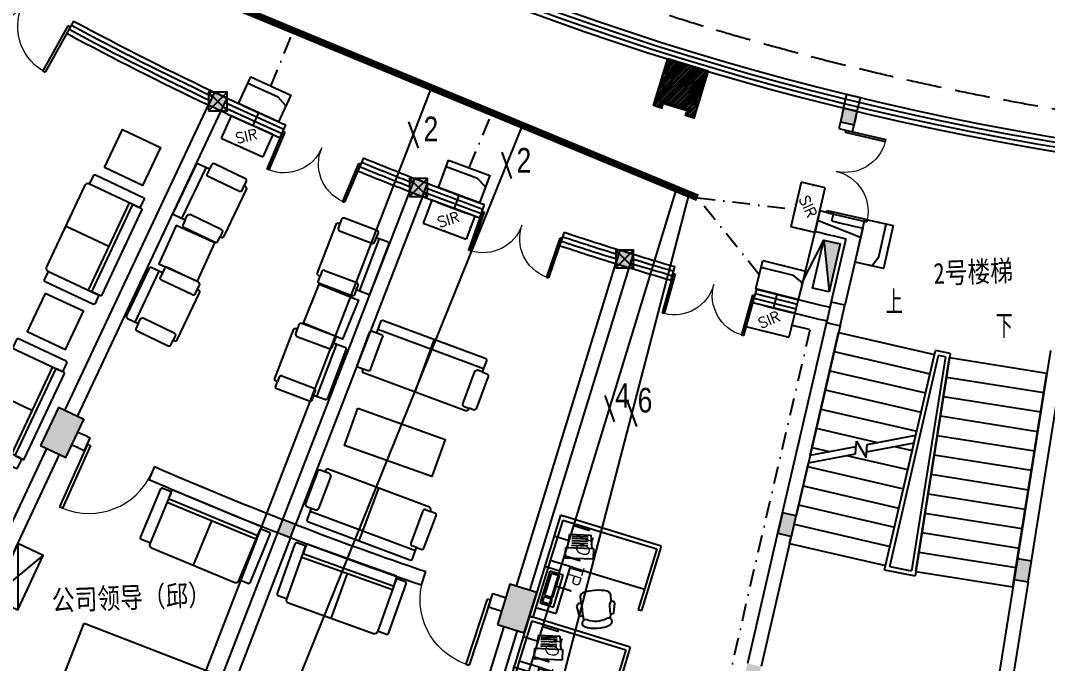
# Model space of a CAD drawing. Extents: x 13680 to 1640314, y -473492 to 65390.
# Drawn here: x 1500121 to 1514726, y -435195 to -426052 of the extents above; entities that cross this region are included whole.
import ezdxf
from ezdxf.enums import TextEntityAlignment as Align

# ---------------------------------------------------------------- set-up
doc = ezdxf.new("R2010")
doc.units = 0
doc.header["$LTSCALE"] = 1000
doc.header["$MEASUREMENT"] = 0
doc.linetypes.add('DASH', pattern=[0.35, 0.25, -0.1])
doc.linetypes.add('DASHDOT', pattern=[1, 0.5, -0.25, 0, -0.25])
for name, color, linetype in [('0-桥架', 120, 'Continuous'), ('AXIS', 1, 'Continuous'), ('COLUMN', 255, 'Continuous'), ('DIM-照明', 3, 'Continuous'), ('DIM_SYMB', 3, 'Continuous'), ('DOOR_FIRE', 4, 'Continuous'), ('EQUIP-通讯', 6, 'Continuous'), ('fur', 253, 'Continuous'), ('HATCH', 8, 'Continuous'), ('LINE', 123, 'Continuous'), ('PROMPT', 1, 'Continuous'), ('PUB_HATCH', 8, 'Continuous'), ('PUB_TEXT', 7, 'Continuous'), ('S-提资20140812', 6, 'Continuous'), ('S-消防器材提资', 2, 'Continuous'), ('STAIR', 2, 'Continuous'), ('TEL_TEXT', 7, 'Continuous'), ('VPIPE-雨水', 4, 'DASH'), ('WALL', 255, 'Continuous'), ('WINDOW', 2, 'Continuous'), ('WIRE-照明', 120, 'Continuous'), ('装修家具', 8, 'Continuous')]:
    doc.layers.add(name, color=color, linetype=linetype)
doc.styles.add('_HZTXT', font='txt.shx', dxfattribs={"width": 0.8, "bigfont": 'HZTXT.shx'})
doc.styles.add('_TCH_DIM', font='SIMPLEX', dxfattribs={"bigfont": 'GBCBIG'})
doc.styles.add('_TCH_DIM_T3', font='SIMPLEX', dxfattribs={"width": 0.705882, "bigfont": 'GBCBIG'})
doc.styles.add('_TEL_DIM', font='SIMPLEX', dxfattribs={"width": 0.8, "height": 3.5, "bigfont": 'HZTXT'})
doc.styles.get("Standard").update_dxf_attribs({"font": 'haiwenrs.shx', "bigfont": 'hztxt.shx'})
doc.styles.add('宋体', font='', dxfattribs={"width": 0.8})
doc.styles.get('宋体').set_extended_font_data('SimSun')
doc.dimstyles.new('_TCH_ARROW&&100', dxfattribs={"dimtxt": 297.5, "dimasz": 200, "dimexe": 250, "dimexo": 300, "dimgap": 126.25, "dimtad": 1, "dimdec": 0, "dimzin": 0, "dimdsep": 46, "dimtxsty": '_TCH_DIM_T3', "dimcen": 0.09, "dimclrt": 7, "dimazin": 2, "dimtfac": 1, "dimtdec": 0, "dimtix": 1, "dimtmove": 2, "dimatfit": 3, "dimfxl": 1, "dimtolj": 1, "dimtzin": 0, "dimarcsym": 0})

# ---------------------------------------------------------------- blocks, each defined once
blk = doc.blocks.new('xfx-gz')
at = {"layer": 'S-消防器材提资'}
blk.add_hatch(color=8, dxfattribs=at).paths.add_polyline_path([(0, 240), (0, 0), (700, 0)])
at = {"layer": 'S-消防器材提资', "color": 8}
for p, q in [((678, 408), (0, 240)), ((0, 240), (700, 0))]:
    blk.add_line(p, q, dxfattribs=at)
blk.add_lwpolyline([(700, 0), (700, 240), (0, 240), (0, 0)], close=True, dxfattribs=at)
blk = doc.blocks.new('yg')
at = {"layer": 'VPIPE-雨水', "linetype": 'Continuous'}
blk.add_circle((429470, 259511), 50, dxfattribs=at)
blk = doc.blocks.new('*D388')
at = {"layer": 'AXIS', "color": 0, "lineweight": -2, "transparency": 16777216}
for p, q in [((1579164, -403645), (1575914, -403645)), ((1627079, -459746), (1626570, -462956))]:
    blk.add_line(p, q, dxfattribs=at)
blk.add_arc((1635964, -403645), 59800, 180.19165, 260.80826, dxfattribs=at)
at = {"layer": 'AXIS', "color": 0, "transparency": 16777216}
for points in [[(1576131, -403845), (1576198, -403845), (1576164, -403645)], [(1626417, -462645), (1626407, -462710), (1626610, -462709)]]:
    blk.add_solid(points, dxfattribs=at)
at = {"layer": 'Defpoints', "color": 0, "transparency": 16777216}
for p in [(1579464, -403645), (1635964, -403645), (1582682, -430794), (1627126, -459450)]:
    blk.add_point(p, dxfattribs=at)
at = {"layer": 'AXIS', "color": 7, "transparency": 16777216, "insert": (1590701, -442304), "char_height": 297.5, "attachment_point": 5, "rotation": 310.5, "style": '_TCH_DIM_T3'}
blk.add_mtext('\\A1;81°', dxfattribs=at)
blk = doc.blocks.new('A$C58E3357E')
at = {"layer": 'WALL'}
h = blk.add_hatch(dxfattribs=at)
h.set_pattern_fill('ANSI31', color=8, scale=15)
h.set_pattern_definition([(45, (0, 0), (-16.83798, 16.83798), [])])
h.paths.add_polyline_path([(-33851, 35032), (-33935, 35626), (-34628, 35527), (-34611, 35409), (-34542, 35419), (-34491, 35062), (-34560, 35052), (-34544, 34933)])
h.paths.add_polyline_path([(-22302, 12080), (-22723, 12508), (-23222, 12016), (-23138, 11931), (-23088, 11980), (-22836, 11724), (-22886, 11674), (-22801, 11589)])
h.paths.add_polyline_path([(-26096, 16456), (-26452, 16939), (-27015, 16523), (-26944, 16426), (-26888, 16468), (-26674, 16179), (-26730, 16137), (-26659, 16040)])
h.paths.add_polyline_path([(-16012, 6927), (-15511, 6598), (-15895, 6013), (-15995, 6079), (-15957, 6137), (-16258, 6335), (-16296, 6276), (-16396, 6342)])
h.paths.add_polyline_path([(-5588, 1946), (-5014, 1770), (-5220, 1101), (-5335, 1136), (-5314, 1203), (-5658, 1309), (-5679, 1242), (-5793, 1277)])
h.paths.add_polyline_path([(-20633, 10502), (-20183, 10105), (-20646, 9580), (-20736, 9659), (-20690, 9712), (-20960, 9950), (-21006, 9897), (-21096, 9976)])
h.paths.add_polyline_path([(-11022, 4089), (-10479, 3834), (-10777, 3200), (-10885, 3252), (-10856, 3315), (-11181, 3468), (-11211, 3405), (-11320, 3456)])
h.paths.add_polyline_path([(-30560, 23957), (-30807, 24504), (-31445, 24216), (-31395, 24107), (-31331, 24136), (-31183, 23807), (-31247, 23779), (-31198, 23669)])
h.paths.add_polyline_path([(-27751, 18834), (-28073, 19341), (-28664, 18966), (-28600, 18865), (-28541, 18902), (-28348, 18598), (-28407, 18561), (-28342, 18459)])
h.paths.add_polyline_path([(-32583, 29330), (-32751, 29906), (-33423, 29711), (-33389, 29595), (-33322, 29615), (-33222, 29269), (-33289, 29250), (-33255, 29135)])
at = {"layer": 'WALL', "color": 2}
blk.add_lwpolyline([(-5588, 1946), (-5014, 1770), (-5220, 1101), (-5335, 1136), (-5314, 1203), (-5658, 1309), (-5679, 1242), (-5793, 1277), (-5588, 1946)], dxfattribs=at)
blk = doc.blocks.new('A$C44F7551D')
at = {"layer": '装修家具', "color": 8}
for p, q in [((0, 400), (850, 0)), ((850, 400), (0, 0))]:
    blk.add_line(p, q, dxfattribs=at)
blk.add_lwpolyline([(0, 400), (0, 0), (850, 0), (850, 400)], close=True, dxfattribs=at)
blk = doc.blocks.new('A$C3ECB1412')
at = {"layer": '装修家具', "color": 8}
for p, q in [((0, 1500), (0, 0)), ((0, 1500), (0, 0)), ((1500, 1500), (0, 1500)), ((0, 1500), (50, 1500)), ((1500, 1500), (1500, 544)), ((50, 1444), (50, 844)), ((50, 1444), (1450, 1444)), ((201, 1278), (496, 1355)), ((244, 1263), (466, 1322)), ((496, 1355), (567, 1176)), ((1450, 1444), (1450, 844)), ((201, 1278), (227, 1087)), ((205, 1083), (588, 1184)), ((250, 1237), (473, 1295)), ((259, 1205), (482, 1263)), ((268, 1171), (491, 1229)), ((276, 1140), (499, 1199)), ((588, 1184), (626, 1037)), ((243, 937), (205, 1083)), ((626, 1037), (243, 937)), ((50, 844), (50, 0)), ((50, 844), (50, 0)), ((390, 844), (50, 844)), ((350, 144), (350, 844)), ((390, 844), (1450, 844)), ((1450, 844), (1450, 544)), ((90, 695), (90, 223)), ((289, 695), (90, 695)), ((115, 670), (115, 347)), ((239, 670), (115, 670)), ((239, 347), (239, 670)), ((289, 223), (289, 695)), ((1008, 635), (1043, 536)), ((605, 480), (646, 383)), ((1081, 386), (1038, 507)), ((1132, 400), (1108, 527)), ((1450, 544), (1500, 544)), ((115, 347), (239, 347)), ((239, 323), (115, 323)), ((115, 323), (115, 248)), ((239, 248), (239, 323)), ((671, 223), (604, 333)), ((719, 246), (669, 365)), ((1088, 377), (1108, 304)), ((90, 223), (289, 223)), ((115, 248), (239, 248)), ((719, 236), (753, 168)), ((0, 0), (50, 0)), ((50, 144), (350, 144))]:
    blk.add_line(p, q, dxfattribs=at)
for centre, radius, start, end in [((1036, -39), 708, 96.8246, 125.3087), ((950, 594), 70.3, 35.575, 88.634), ((675, 488), 70.3, 133.4994, 186.5584), ((1074, 512), 36.8, 24.5799, 187.0599), ((639, 344), 36.8, 35.0735, 197.5535), ((1098, 254), 51.9, 322.3317, 140.7492), ((1104, 401), 27.9, 213.3494, 358.8432), ((691, 242), 27.9, 223.2902, 8.784), ((795, 137), 51.9, 81.3842, 259.8017), ((800, 575), 489, 268.3277, 313.8056), ((797, 582), 394, 270.7801, 311.3533)]:
    blk.add_arc(centre, radius, start, end, dxfattribs=at)
blk = doc.blocks.new('A$C23553DD4')
at = {"layer": '装修家具', "color": 4}
blk.add_line((-165, -267), (-905, -1394), dxfattribs=at)
at = {"layer": '装修家具', "color": 8}
for p, q in [((-113, -288), (-865, -1433)), ((-489, -861), (81, -1235))]:
    blk.add_line(p, q, dxfattribs=at)
at = {"layer": '装修家具', "color": 4, "flags": 128}
for points in [[(-232, -210, -0.414214), (-239, -179), (-178, -86, -0.198912), (-164, -77, -0.198912), (-147, -80), (478, -491, -0.414218), (484, -521), (423, -614, -0.414216), (393, -620, -0.414216)], [(-920, -1397), (-1021, -1331, -0.198896), (-1026, -1324, -0.198912), (-1024, -1315), (-284, -189, -0.414208), (-269, -186), (-168, -252)], [(-984, -1355), (-332, -1784, 0.414215), (-271, -1771), (433, -699, 0.414214), (420, -638), (-232, -210)], [(-359, -1765, -0.414214), (-353, -1796), (-414, -1889, -0.414216), (-444, -1895), (-1070, -1484, -0.198904), (-1079, -1470, -0.198911), (-1076, -1454), (-1015, -1361, -0.414211), (-984, -1355, -0.414211)]]:
    blk.add_lwpolyline(points, format="xyb", dxfattribs=at)
at = {"layer": '装修家具', "color": 8}
for centre, start, end in [((-174, -261), 326.7, 56.7), ((-914, -1388), 236.7, 326.7)]:
    blk.add_arc(centre, 11, start, end, dxfattribs=at)
blk = doc.blocks.new('$DorLib2D$00000001')
for p, q in [((0.45, 0.975), (0.5, 0.975)), ((0.45, 0), (0.45, 0.975)), ((0.5, 0), (0.5, 0.975)), ((0.5, 0), (0.45, 0))]:
    blk.add_line(p, q)
at = {"lineweight": 13}
blk.add_arc((0.475, 0), 0.975, 91.4693, 180, dxfattribs=at)
blk = doc.blocks.new('$DorLib2D$00000002')
for p, q in [((-0.5, 0), (-0.5, 0.4875)), ((-0.475, 0.4875), (-0.5, 0.4875)), ((-0.475, 0), (-0.475, 0.4875)), ((0.475, 0), (0.475, 0.4875)), ((0.475, 0.4875), (0.5, 0.4875)), ((0.5, 0), (0.5, 0.4875)), ((-0.5, 0), (-0.475, 0)), ((0.5, 0), (0.475, 0))]:
    blk.add_line(p, q)
at = {"lineweight": 13}
for centre, start, end in [((-0.4875, 0), 0, 88.53072), ((0.4875, 0), 91.46928, 180)]:
    blk.add_arc(centre, 0.4875, start, end, dxfattribs=at)
blk = doc.blocks.new('_FZHK')
blk.add_lwpolyline([(-0.5, -0.5), (0.5, -0.5), (0.5, 0.5), (-0.5, 0.5)], close=True)
blk = doc.blocks.new('$plan$00002374')
at = {"layer": 'fur'}
for p, q in [((400, -150), (-400, -150)), ((-400, -200), (-330, -200)), ((-300, -720), (-300, -230)), ((300, -720), (300, -230)), ((400, -200), (330, -200)), ((-330, -750), (-400, -750)), ((330, -750), (400, -750))]:
    blk.add_line(p, q, dxfattribs=at)
blk.add_lwpolyline([(400, -750), (400, -770, -0.414214), (370, -800), (-370, -800, -0.414214), (-400, -770), (-400, -750), (-470, -750, -0.414214), (-500, -720), (-500, -230, -0.414214), (-470, -200), (-400, -200), (-400, -30, -0.414214), (-370, 0), (370, 0, -0.414214), (400, -30), (400, -200), (470, -200, -0.414214), (500, -230), (500, -720, -0.414214), (470, -750)], format="xyb", close=True, dxfattribs=at)
for centre, start, end in [((-330, -230), 0, 90), ((330, -230), 90, 180), ((-330, -720), 270, 0), ((330, -720), 180, 270)]:
    blk.add_arc(centre, 30, start, end, dxfattribs=at)
blk = doc.blocks.new('$plan$00002375')
at = {"layer": 'fur'}
for p, q in [((0, 0), (0, -800)), ((-800, -150), (800, -150)), ((-800, -200), (-730, -200)), ((-700, -720), (-700, -230)), ((700, -720), (700, -230)), ((800, -200), (730, -200)), ((-730, -750), (-800, -750)), ((730, -750), (800, -750))]:
    blk.add_line(p, q, dxfattribs=at)
blk.add_lwpolyline([(-800, -750), (-800, -770, 0.414214), (-770, -800), (770, -800, 0.414214), (800, -770), (800, -750), (870, -750, 0.414214), (900, -720), (900, -230, 0.414214), (870, -200), (800, -200), (800, -30, 0.414214), (770, 0), (-770, 0, 0.414214), (-800, -30), (-800, -200), (-870, -200, 0.414214), (-900, -230), (-900, -720, 0.414214), (-870, -750)], format="xyb", close=True, dxfattribs=at)
for centre, start, end in [((-730, -230), 0, 90), ((730, -230), 90, 180), ((-730, -720), 270, 0), ((730, -720), 180, 270)]:
    blk.add_arc(centre, 30, start, end, dxfattribs=at)
blk = doc.blocks.new('$equip$00001847')
for p, q in [((-0.5, 0.499), (-0.5, 0.999)), ((0.5, 0.999), (0.5, 0.499)), ((0.5, 0.499), (-0.5, 0.499)), ((0, 0.5), (0, 0))]:
    blk.add_line(p, q)
for p in [(-0.5, 0.999), (0.5, 0.999), (-0.5, 0.499), (0.5, 0.499), (0, 0)]:
    blk.add_point(p)
at = {"color": 7, "style": '_TEL_DIM'}
blk.add_attdef('$TEXT$', text='', height=0.4, dxfattribs=at).set_placement((0, 0.999), align=Align.MIDDLE_CENTER)
at = {"color": 7, "style": '_TEL_DIM', "flags": 1}
blk.add_attdef('A', text='', height=0.00002, dxfattribs=at).set_placement((0, 0), align=Align.MIDDLE_CENTER)
blk = doc.blocks.new('$equip$00001867')
for p, q in [((-0.5, 0.499), (-0.5, 0.999)), ((0.5, 0.999), (0.5, 0.499)), ((0.5, 0.499), (-0.5, 0.499)), ((0, 0.5), (0, 0))]:
    blk.add_line(p, q)
for p in [(-0.5, 0.999), (0.5, 0.999), (-0.5, 0.499), (0.5, 0.499), (0, 0)]:
    blk.add_point(p)
at = {"color": 7, "style": '_TEL_DIM'}
blk.add_attdef('$TEXT$', text='', height=0.4, dxfattribs=at).set_placement((0, 0.999), align=Align.MIDDLE_CENTER)
at = {"color": 7, "style": '_TEL_DIM', "flags": 1}
blk.add_attdef('A', text='', height=0.00002, dxfattribs=at).set_placement((0, 0), align=Align.MIDDLE_CENTER)
blk = doc.blocks.new('$equip$00001876')
at = {"color": 0, "linetype": 'Continuous'}
blk.add_lwpolyline([(-0.625, 0.415), (0.625, 0.415), (0.625, -0.415), (-0.625, -0.415)], close=True, dxfattribs=at)
blk.add_lwpolyline([(0.625, 0.075), (0.325, 0.215), (-0.625, 0.215)], dxfattribs=at)
for p in [(0, 0.415), (-0.625, 0), (0.625, 0), (0, -0.415)]:
    blk.add_point(p)
at = {"layer": 'TEL_TEXT', "style": '_TEL_DIM', "flags": 1}
blk.add_attdef('A', text='', height=0.00002, dxfattribs=at).set_placement((0, 0), align=Align.MIDDLE_CENTER)
blk = doc.blocks.new('$equip$00001889')
for p, q in [((-0.65, 0.35), (-0.65, -0.35)), ((0.65, 0.35), (-0.65, 0.35)), ((0.65, 0.35), (0.65, -0.35)), ((-0.65, -0.35), (0.65, -0.35))]:
    blk.add_line(p, q)
for p in [(0, 0.35), (-0.65, 0), (0.65, 0), (0, -0.35)]:
    blk.add_point(p)
at = {"color": 7, "style": '_TEL_DIM'}
blk.add_attdef('$TEXT$', text='', height=0.3, dxfattribs=at).set_placement((-0.02, -0.003), align=Align.MIDDLE_CENTER)
at = {"color": 7, "style": '_TEL_DIM', "flags": 1}
blk.add_attdef('A', text='', height=0.00002, dxfattribs=at).set_placement((0, 0), align=Align.MIDDLE_CENTER)
blk = doc.blocks.new('$TelecSys$00000095')
blk.add_line((0.4, 0.4), (-0.4, -0.4))
at = {"width": 0.8}
blk.add_attdef('N', text='', height=1, dxfattribs=at).set_placement((-0.017, 1.056), align=Align.MIDDLE)
blk = doc.blocks.new('5FX')
at = {"layer": 'PUB_HATCH', "linetype": 'ByBlock'}
for points in [[(1624099.9, -442891.6), (1623717.6, -442774), (1623541.2, -443347.5), (1623923.5, -443465.1)], [(1617405, -443321, -0.0011065), (1617241.6, -443242), (1617224.9, -443234.1), (1617139.7, -443415), (1617320.7, -443500.2)], [(1626365.2, -443505.8, -0.0011065), (1626188.9, -443462.9), (1626170.8, -443458.7), (1626125.6, -443653.5), (1626320.5, -443698.7)], [(1620253.3, -444532.8, -0.0011065), (1620084.8, -444465.5), (1620067.5, -444458.8), (1619995.3, -444645.3), (1620181.9, -444717.5)], [(1623180.5, -445540.3, -0.0011065), (1623007.6, -445485.1), (1622989.9, -445479.6), (1622931.1, -445670.8), (1623122.2, -445729.6)], [(1615367.4, -447886), (1615005.4, -447715.7), (1614750, -448258.6), (1615111.9, -448428.9)], [(1618378, -449380.7), (1618191.4, -449308.5), (1618119.3, -449495.1), (1618305.8, -449567.2)], [(1621806.4, -450346.8), (1621424.1, -450229.2), (1621247.7, -450802.7), (1621630, -450920.3)]]:
    blk.add_hatch(color=256, dxfattribs=at).paths.add_polyline_path(points)
h = blk.add_hatch(color=256, dxfattribs=at)
h.paths.add_polyline_path([(1628842.6, -449900.3), (1628645.1, -449869), (1628598.2, -450165.3), (1628795.7, -450196.6)])
h.paths.add_polyline_path([(1625496.2, -449259.4), (1625301.4, -449214.3), (1625233.7, -449506.5), (1625428.5, -449551.7)])
h.paths.add_polyline_path([(1624997.6, -451402.4), (1624802.7, -451357.2), (1624757.6, -451552.1), (1624952.4, -451597.2), (1624952.4, -451597.1)])
at = {"layer": 'DIM_SYMB'}
for points in [[(1626862.9, -446442.8, 0, 0, 0), (1626778.3, -446807.5, 0, 0, 0), (1626656.4, -447333.6, 80, 0, 0), (1626588.7, -447625.8, 0, 0, 0)], [(1628420.4, -446783.6, 0, 0, 0), (1627810.1, -450637.6, 0, 0, 0), (1626058.5, -450285.8, 0, 0, 0), (1626338.3, -449025.4, 80, 0, 0), (1626403.3, -448732.5, 0, 0, 0)]]:
    blk.add_lwpolyline(points, format="xyseb", dxfattribs=at)
at = {"layer": 'LINE', "linetype": 'DASH', "ltscale": 2}
for radius, start, end in [(55400, 179.17262, 261.82632), (40400, 178.86539, 262.13356)]:
    blk.add_arc((1635964.4, -403645.3), radius, start, end, dxfattribs=at)
at = {"layer": 'PROMPT', "color": 8, "linetype": 'ByBlock'}
for p, q in [((1617139.7, -443500.2), (1617405.8, -443234.1)), ((1617139.7, -443234.1), (1617405.8, -443500.2)), ((1619995.3, -444717.5), (1620254, -444458.8)), ((1619995.3, -444458.8), (1620254, -444717.5)), ((1622931.1, -445729.6), (1623181, -445479.6)), ((1622931.1, -445479.6), (1623181, -445729.6))]:
    blk.add_line(p, q, dxfattribs=at)
for points in [[(1617139.7, -443500.2), (1617405.8, -443500.2), (1617405.8, -443234.1), (1617139.7, -443234.1)], [(1619995.3, -444717.5), (1620254, -444717.5), (1620254, -444458.8), (1619995.3, -444458.8)], [(1622931.1, -445729.6), (1623181, -445729.6), (1623181, -445479.6), (1622931.1, -445479.6)]]:
    blk.add_lwpolyline(points, close=True, dxfattribs=at)
at = {"layer": 'STAIR'}
for p, q in [((1625694.5, -448395.7), (1626099.4, -446648.6)), ((1626099.4, -446648.6), (1627463.3, -446964.7)), ((1626753.9, -450025.4), (1627476.5, -446907.6)), ((1627688.3, -446948.9), (1627476.5, -446907.6)), ((1626036.2, -446921.4), (1627400.1, -447237.5)), ((1626826.4, -449978.4), (1627521.9, -446977.6)), ((1627620, -446996.7), (1627138.2, -450039.1)), ((1627688.3, -446948.9), (1627187.8, -450109.9)), ((1627197.2, -450050.2), (1627679, -447008.2)), ((1627197.5, -448111.7), (1627463.3, -446964.7)), ((1627620, -446996.7), (1627521.9, -446977.6)), ((1627679, -447008.2), (1629061.7, -447227.1)), ((1625973, -447194.2), (1627336.9, -447510.3)), ((1627635.2, -447284.7), (1629017.9, -447503.7)), ((1628580, -450269.2), (1629061.7, -447227.1)), ((1625909.8, -447466.9), (1627273.6, -447783)), ((1627591.4, -447561.3), (1628974.1, -447780.2)), ((1625846.6, -447739.7), (1627210.4, -448055.8)), ((1627547.6, -447837.8), (1628930.3, -448056.8)), ((1625783.3, -448012.5), (1626654.3, -448214.3)), ((1626341.5, -448375.2), (1626354.9, -448197.3)), ((1626354.9, -448197.3), (1626492.2, -448428.6)), ((1626498.4, -448345.5), (1627172.8, -448218.1)), ((1626506.2, -448242.3), (1627197.5, -448111.7)), ((1626767.9, -449965.2), (1627172.8, -448218.1)), ((1627503.8, -448114.4), (1628886.5, -448333.3)), ((1625694.5, -448395.7), (1626349.3, -448272)), ((1625720.1, -448285.2), (1625971.1, -448343.4)), ((1626492.2, -448428.6), (1626506.2, -448242.3)), ((1626896.2, -448270.4), (1627147.2, -448328.6)), ((1625494.4, -449259), (1625669.9, -448502.1)), ((1625669.9, -448502.1), (1626341.5, -448375.2)), ((1626213, -448399.5), (1627084, -448601.3)), ((1627460, -448390.9), (1628842.7, -448609.9)), ((1625656.9, -448558), (1627020.8, -448874.1)), ((1627416.2, -448667.5), (1628798.9, -448886.5)), ((1625593.7, -448830.8), (1626957.5, -449146.9)), ((1627372.4, -448944), (1628755.1, -449163)), ((1625530.5, -449103.6), (1626894.3, -449419.6)), ((1627328.6, -449220.6), (1628711.4, -449439.6)), ((1625469, -449376.7), (1626831.1, -449692.4)), ((1627284.8, -449497.1), (1628667.6, -449716.1)), ((1625404, -449649.1), (1625426.7, -449551.3)), ((1625404, -449649.1), (1626767.9, -449965.2)), ((1627241, -449773.7), (1628623.8, -449992.7)), ((1626753.9, -450025.4), (1627187.8, -450109.9)), ((1626826.4, -449978.4), (1627138.2, -450039.1)), ((1627197.2, -450050.2), (1628580, -450269.2))]:
    blk.add_line(p, q, dxfattribs=at)
at = {"layer": 'WALL'}
for p, q in [((1626170.8, -443458.7), (1626215.9, -443263.6)), ((1626215.9, -443263.6), (1626410.8, -443308.6)), ((1626365.6, -443503.9), (1626410.8, -443308.6)), ((1615095.9, -447758.3), (1617139.7, -443415.1)), ((1615276.9, -447843.5), (1617320.6, -443500.3)), ((1626343.1, -443601.2), (1626365.4, -443505.1)), ((1626125.8, -443653.6), (1626103, -443752)), ((1626297.9, -443797.1), (1626343.1, -443601.2)), ((1626103, -443752), (1626297.9, -443797.1)), ((1625832.7, -444921.2), (1625765.4, -445212.4)), ((1626027.6, -444966.2), (1625832.7, -444921.2)), ((1626004.8, -445064.7), (1626027.6, -444966.2)), ((1626443.8, -445167.8), (1626188.9, -446263.5)), ((1626203.7, -445317.5), (1625977, -446291.4)), ((1621519.7, -450258.6), (1622931.1, -445670.8)), ((1621710.8, -450317.4), (1623122.2, -445729.6)), ((1625526.5, -446183.4), (1625478.8, -446377.6)), ((1625995.4, -446218.7), (1625927.6, -446511)), ((1626190.2, -446263.9), (1625995.4, -446218.7)), ((1626122.5, -446556.1), (1626190.2, -446263.9)), ((1625931.8, -446486.3), (1625265.7, -449360)), ((1626121, -446555.8), (1625494.4, -449259)), ((1625927.6, -446511), (1626122.5, -446556.1)), ((1629112.7, -446906.1), (1628619.9, -450016.9)), ((1629275, -447159.6), (1628840.9, -449900)), ((1615375.9, -448330.4), (1615457.8, -448147.9)), ((1613903.7, -450291.8), (1614840.4, -448301.2)), ((1614084.7, -450377), (1615021.4, -448386.4)), ((1616370.2, -448557.1), (1616288.4, -448739.6)), ((1625301.4, -449214.3), (1625233.7, -449506.5)), ((1625496.2, -449259.4), (1625301.4, -449214.3)), ((1625265.7, -449360), (1624802.7, -451357.2)), ((1625428.5, -449551.7), (1625496.2, -449259.4)), ((1625233.7, -449506.5), (1625428.5, -449551.7)), ((1625426.6, -449551.3), (1624997.6, -451402.3)), ((1628645.1, -449869), (1628598.2, -450165.3)), ((1628842.6, -449900.3), (1628645.1, -449869)), ((1628795.7, -450196.6), (1628842.6, -449900.3)), ((1620165.9, -450239.8), (1620228.2, -450049.7)), ((1628619.9, -450016.9), (1628330.4, -451844.5)), ((1628794, -450196.3), (1628527.9, -451875.8)), ((1628598.2, -450165.3), (1628795.7, -450196.6)), ((1621178.4, -450361.2), (1621116.1, -450551.3)), ((1619931.9, -455419.9), (1621343.3, -450832.1)), ((1620123, -455478.7), (1621534.4, -450890.9))]:
    blk.add_line(p, q, dxfattribs=at)
at = {"layer": 'WALL', "linetype": 'ByBlock'}
for p, q in [((1619995.3, -444645.3), (1618191.5, -449308.5)), ((1620181.9, -444717.5), (1618378, -449380.6)), ((1618119.3, -449495.1), (1616098.9, -454717.9)), ((1618305.8, -449567.2), (1616285.4, -454790.1))]:
    blk.add_line(p, q, dxfattribs=at)
at = {"layer": 'WALL', "color": 8, "linetype": 'ByBlock'}
blk.add_line((1625528.8, -446184), (1625767.1, -445212.8), dxfattribs=at)
blk.add_lwpolyline([(1619260.7, -447728.7), (1620502.5, -448170.7), (1620314.5, -448698.8), (1619072.7, -448256.9)], close=True, dxfattribs=at)
at = {"layer": 'WALL'}
for centre, radius, start, end in [((1635988, -403548.1), 42700, 256.47921, 257.0843), ((1635988, -403548.1), 42900, 256.21443, 256.81632), ((1635964.4, -403645.3), 43800, 256.21322, 256.8193), ((1635964.4, -403645.3), 44000, 256.21322, 256.81978), ((1635964.4, -403645.3), 49000, 245.03386, 245.25989), ((1635964.4, -403645.3), 49200, 245.03291, 245.26226), ((1635964.4, -403645.3), 49000, 246.42921, 248.73307), ((1635964.4, -403645.3), 49200, 246.42683, 248.73355), ((1635964.4, -403645.3), 49000, 248.96693, 251.26765), ((1635964.4, -403645.3), 49200, 248.96646, 251.27003), ((1635964.4, -403645.3), 49000, 252.43697, 252.66614), ((1635964.4, -403645.3), 49200, 252.4346, 252.66709)]:
    blk.add_arc(centre, radius, start, end, dxfattribs=at)
at = {"layer": 'WINDOW'}
for p, q in [((1615221.1, -442221.9), (1615123.4, -442396.5)), ((1618158.5, -443881.5), (1618236.9, -443697.5)), ((1619340.8, -444168.1), (1619262.4, -444352.1)), ((1620997.2, -445021.4), (1621062.6, -444832.4)), ((1622196.5, -445225.2), (1622131.1, -445414.2)), ((1623720, -445907.3), (1623773, -445714.4)), ((1624930.1, -446032.6), (1624877, -446225.5))]:
    blk.add_line(p, q, dxfattribs=at)
for radius, start, end in [(40933, 179.62629, 261.37265), (40867, 179.53315, 261.46579), (40800, 179.43829, 261.56064), (41000, 179.72053, 261.27841), (43800, 241.73233, 244.8), (43933.3, 241.72936, 244.66958), (43866.7, 241.73084, 244.66939), (44000, 241.72787, 244.66978), (43800, 244.80122, 246.12535), (43866.7, 244.93061, 246.12655), (44000, 244.93022, 246.12892), (43933.3, 244.93042, 246.12773), (43866.7, 247.69396, 248.71939), (43800, 247.69515, 248.85), (44000, 247.69158, 248.71978), (43933.3, 247.69277, 248.71958), (43800, 248.85121, 250.1095), (44000, 248.98022, 250.11307), (43933.3, 248.98042, 250.11188), (43866.7, 248.98061, 250.11069), (43866.7, 251.67811, 252.76939), (43800, 251.6793, 252.9), (44000, 251.67573, 252.76978), (43933.3, 251.67692, 252.76958), (43800, 252.90122, 253.83868), (44000, 253.03022, 253.84225), (43933.3, 253.03042, 253.84107), (43866.7, 253.03061, 253.83988), (43800, 255.40848, 256.2164), (43933.3, 255.4061, 256.2164), (43866.7, 255.40729, 256.2164), (44000, 255.40491, 256.2164)]:
    blk.add_arc((1635964.4, -403645.3), radius, start, end, dxfattribs=at)
at = {"layer": '装修家具', "color": 8}
for p, q in [((1617813.9, -449591.9), (1616548.7, -449066.4)), ((1617181.3, -449329.2), (1616919.7, -449959)), ((1618466.5, -449844.4), (1619756, -450307.1)), ((1619111.2, -450075.7), (1618880.9, -450717.7))]:
    blk.add_line(p, q, dxfattribs=at)
at = {"layer": '装修家具', "color": 4}
for p, q in [((1617824.9, -449536.9), (1616580, -449019.8)), ((1618495.4, -449796.3), (1619764.2, -450251.6))]:
    blk.add_line(p, q, dxfattribs=at)
for points in [[(1615658.7, -444306.5), (1615914.2, -443763.6), (1616457.1, -444019), (1616201.6, -444561.9)], [(1616981.4, -445922), (1617228, -445375), (1616681, -445128.5), (1616434.4, -445675.4)], [(1618488.5, -446519.9), (1618714.6, -445964.1), (1619270.4, -446190.2), (1619044.3, -446746)], [(1614817.6, -446094), (1614562.1, -446636.9), (1615105, -446892.4), (1615360.5, -446349.5)], [(1615368.8, -450784.6), (1617327.4, -451542.2), (1617002.6, -452381.6), (1615044.1, -451624)]]:
    blk.add_lwpolyline(points, close=True, dxfattribs=at)
at = {"layer": '装修家具', "color": 4, "flags": 128}
for points in [[(1616316.7, -449625.1, -0.4142136), (1616287.9, -449637), (1616185.4, -449594.4, -0.4142162), (1616173.5, -449565.7), (1616460.4, -448874.9, -0.1989042), (1616472.4, -448863, -0.198911), (1616489.2, -448863), (1616591.7, -448905.6, -0.4142109), (1616603.6, -448934.4, -0.4142109)], [(1616603.6, -448934.4), (1616304, -449655.6, 0.4142149), (1616327.8, -449713.1), (1617511.7, -450204.9, 0.4142136), (1617569.2, -450181.1), (1617868.8, -449459.9)], [(1616574.1, -449005.5), (1616620.5, -448893.7, -0.1988959), (1616626.4, -448887.8, -0.1989124), (1616634.8, -448887.8), (1617879.7, -449404.9, -0.4142082), (1617885.7, -449419.3), (1617839.2, -449531)], [(1617868.8, -449459.9, -0.4142136), (1617897.5, -449448), (1618000, -449490.6, -0.1989124), (1618011.9, -449502.5, -0.1989124), (1618011.9, -449519.3), (1617725, -450210.1, -0.4142179), (1617696.2, -450222), (1617593.7, -450179.4, -0.4142162), (1617581.9, -450150.7, -0.4142162)]]:
    blk.add_lwpolyline(points, format="xyb", dxfattribs=at)
at = {"layer": '装修家具', "color": 4}
for points in [[(1618514.8, -449709.8, 0.4142136), (1618501.5, -449681.6), (1618397, -449644.1, 0.1989124), (1618380.2, -449645, 0.1989124), (1618368.9, -449657.4), (1618116.2, -450361.5, 0.4142179), (1618129.5, -450389.6), (1618234, -450427.1, 0.4142162), (1618262.1, -450413.8, 0.4142162)], [(1619778.2, -450245), (1619819.1, -450131.1, 0.1988959), (1619818.7, -450122.7, 0.1989124), (1619812.5, -450117), (1618543.7, -449661.7, 0.4142082), (1618529.6, -449668.4), (1618488.8, -449782.3)], [(1619804.2, -450172.5), (1619540.5, -450907.6, -0.4142149), (1619484.2, -450934.2), (1618277.5, -450501.2, -0.4142136), (1618251, -450444.9), (1618514.8, -449709.8)], [(1619551.6, -450876.5, 0.4142136), (1619564.9, -450904.7), (1619669.4, -450942.2, 0.4142162), (1619697.5, -450928.9), (1619950.1, -450224.9, 0.1989042), (1619949.3, -450208, 0.198911), (1619936.9, -450196.7), (1619832.4, -450159.2, 0.4142109), (1619804.2, -450172.5, 0.4142109)]]:
    blk.add_lwpolyline(points, format="xyb", dxfattribs=at)
at = {"layer": '装修家具', "color": 8}
for centre, start, end in [((1616584.2, -449009.7), 157.44338, 247.44338), ((1617829.1, -449526.8), 247.44338, 337.44338), ((1618499.1, -449786), 160.25987, 250.25987), ((1619767.9, -450241.3), 250.25987, 340.25987)]:
    blk.add_arc(centre, 11, start, end, dxfattribs=at)
at = {"layer": 'COLUMN'}
for p, xscale, yscale, zscale, rotation in [((1623820.6, -443119.6), 400.0000000001024, 600.0000000000082, 600.0000000000082, 342.8999999422628), ((1615058.7, -448072.3), 399.9999999999215, 600.0000000001394, 600.0000000001394, 334.7999999422528), ((1621527, -450574.8), 400.0000000000597, 599.9999999998884, 599.9999999998884, 342.899999942226)]:
    blk.add_blockref('_FZHK', p, dxfattribs=dict(at, xscale=xscale, yscale=yscale, zscale=zscale, rotation=rotation))
at = {"layer": 'COLUMN', "linetype": 'ByBlock'}
for p, xscale, yscale, zscale, rotation in [((1617272.8, -443367.1), 200.000000000012, 200.000000000012, 200.000000000012, 64.8000431282056), ((1617272.7, -443367.2), 199.9999999999453, 199.9999999999453, 199.9999999999453, 334.799999942223), ((1626245.6, -443578.7), 200.0000000000035, 200.0000000000035, 200.0000000000035, 76.94893373488873), ((1620124.7, -444588.1), 199.9999999999798, 199.9999999999798, 199.9999999999798, 68.85079403083614), ((1620124.8, -444588.2), 200.0000000000217, 200.0000000000217, 200.0000000000217, 338.8499999434441), ((1623056.1, -445604.6), 200.0000000000298, 200.0000000000298, 200.0000000000298, 342.899999942226), ((1623056.1, -445604.6), 199.9999999999991, 199.9999999999991, 199.9999999999991, 72.89999993754765), ((1618248.6, -449437.9), 200.0000000000217, 200.0000000000217, 200.0000000000217, 338.8499999434441)]:
    blk.add_blockref('_FZHK', p, dxfattribs=dict(at, xscale=xscale, yscale=yscale, zscale=zscale, rotation=rotation))
at = {"layer": 'DOOR_FIRE', "xscale": 1200, "yscale": -1200, "zscale": 200, "rotation": 76.98428152332355}
blk.add_blockref('$DorLib2D$00000002', (1626065.3, -444359.1), dxfattribs=at)
at = {"layer": 'HATCH'}
blk.add_blockref('yg', (1194551.7, -702863.5), dxfattribs=at)
at = {"layer": 'S-提资20140812', "xscale": -1, "rotation": 76.948933175628}
blk.add_blockref('xfx-gz', (1626122.4, -445392.1), dxfattribs=at)
at = {"layer": 'WALL', "linetype": 'ByBlock', "yscale": -0.9999999999999998}
for name, p, rotation in [('$plan$00002374', (1616798.6, -444603.9), 244.4261673374973), ('$plan$00002374', (1616131.3, -446077.1), 244.4261673374973), ('$plan$00002375', (1620350.4, -446746.8), 159.6612059039825)]:
    blk.add_blockref(name, p, dxfattribs=dict(at, rotation=rotation))
at = {"layer": 'WALL', "linetype": 'ByBlock'}
for name, p, rotation in [('A$C23553DD4', (1615360.5, -446349.5), 188.1000148643573), ('$plan$00002374', (1619569.2, -445743.3), 249.1760839526803), ('$plan$00002374', (1618962.6, -447242.5), 249.1760839526803), ('$plan$00002375', (1619279.8, -449615.7), 159.4618793571921)]:
    blk.add_blockref(name, p, dxfattribs=dict(at, rotation=rotation))
at = {"layer": 'WALL', "linetype": 'ByBlock', "xscale": -1, "rotation": 301.4999998845265}
blk.add_blockref('A$C23553DD4', (1615105, -446892.4), dxfattribs=at)
at = {"layer": 'WINDOW', "linetype": 'ByBlock'}
blk.add_blockref('A$C58E3357E', (1629259.2, -444701.9), dxfattribs=at)
at = {"layer": 'WINDOW'}
for name, p, xscale, yscale, zscale, rotation in [('$DorLib2D$00000002', (1614517.9, -441942.7), 1500, -1500, 1500, 330.7511944295898), ('$DorLib2D$00000002', (1618749.7, -444024.8), 1200, -1200, 1200, 336.9102504307171), ('$DorLib2D$00000002', (1621596.8, -445123.3), 1200, -1200, 1200, 340.8943999933011), ('$DorLib2D$00000002', (1624325, -445969.9), 1200, -1200, 1200, 344.6235821647834), ('$DorLib2D$00000001', (1615873.1, -448443.7), -999.9999999999997, -999.9999999999997, -999.9999999999997, 335.8445486819766), ('$DorLib2D$00000001', (1620672.2, -450300.5), 1000, -1000, 1000, 341.8523126158583)]:
    blk.add_blockref(name, p, dxfattribs=dict(at, xscale=xscale, yscale=yscale, zscale=zscale, rotation=rotation))
at = {"layer": '装修家具', "color": 8}
for name, p, rotation in [('A$C3ECB1412', (1621704.2, -450683), 342.9037054533008), ('A$C44F7551D', (1614425.3, -450592.5), 64.79999994227667), ('A$C3ECB1412', (1621263.2, -452116.7), 342.9037054532957)]:
    blk.add_blockref(name, p, dxfattribs=dict(at, rotation=rotation))
at = {"layer": 'PUB_TEXT', "linetype": 'ByBlock', "style": '宋体', "width": 0.8}
for s, p in [('2号楼梯', (1627454.4, -445959.6)), ('公司领导（邱）', (1614917.2, -450609.8))]:
    blk.add_text(s, height=296.2, rotation=2.1906, dxfattribs=at).set_placement(p)
at = {"layer": 'PUB_TEXT', "style": '_TCH_DIM'}
for s, p in [('上', (1626770.5, -446391.7)), ('下', (1628333.7, -446731.7))]:
    blk.add_text(s, height=337.6, dxfattribs=at).set_placement(p)
at = {"layer": 'WALL', "color": 2, "style": '_HZTXT', "width": 0.8, "flags": 8}
blk.add_attdef('北', text='', height=500, rotation=8, dxfattribs=at).set_placement((1578097.3, -399276.5), align=Align.MIDDLE)
at = {"layer": 'AXIS'}
dim = blk.add_angular_dim_3p(base=(1582682.2, -430793.9), center=(1635964.4, -403645.3), p1=(1579464.4, -403645.3), p2=(1627125.8, -459449.7), dimstyle='_TCH_ARROW&&100', dxfattribs=at)
dim.commit()
dim.dimension.update_dxf_attribs({"geometry": '*D388', "text_midpoint": (1590701.2, -442303.7)})

msp = doc.modelspace()

# ---------------------------------------------------------------- linework, layer by layer
at = {"layer": '0-桥架', "color": 120, "const_width": 100}
msp.add_lwpolyline([(1478858.151, -392146.884), (1480571.16, -399375.901), (1482992.648, -406232.666), (1489010.113, -415171.942), (1495277, -420935.87), (1501478.447, -425151.137), (1509750.267, -428572.371)], dxfattribs=at)
at = {"layer": 'WIRE-照明', "linetype": 'DASHDOT', "ltscale": 0.5}
for p, q in [((1503678.717, -426983.265), (1504004.385, -426195.868)), ((1506502.535, -428146.639), (1506826.593, -427363.136)), ((1509750.267, -428572.371), (1511133.319, -428736.274)), ((1510627.149, -429666.269), (1509750.267, -428572.371)), ((1511092.059, -430384.749), (1511349.364, -430444.389)), ((1509933.967, -436534.797), (1511349.364, -430444.389))]:
    msp.add_line(p, q, dxfattribs=at)
at = {"layer": 'WIRE-照明'}
for p, q in [((1502733.666, -435365.659), (1505966.901, -427007.567)), ((1503507.375, -427361.243), (1503424.189, -427544.426)), ((1503934.106, -435769.782), (1507261.997, -427543.22)), ((1507990.196, -433234.85), (1509449.632, -428448.028)), ((1506356.868, -428535.234), (1506286.126, -428723.574)), ((1509623.399, -428519.899), (1507619.379, -436227.861)), ((1512067.559, -429139.323), (1511455.036, -428897.636)), ((1510879.205, -429944.082), (1510829.727, -430139.09)), ((1507549.228, -434668.568), (1507725.615, -434095.081))]:
    msp.add_line(p, q, dxfattribs=at)

# ---------------------------------------------------------------- block references
msp.add_blockref('5FX', (-114344.346, 16162.546))
at = {"layer": 'DIM-照明'}
ref = msp.add_blockref('$TelecSys$00000095', (1505707.44, -427678.289), dxfattribs=dict(at, xscale=350, yscale=350, zscale=350, rotation=64.6178086271589))
ref.add_attrib('N', '2', dxfattribs={"layer": '0', "color": 7, "height": 350, "width": 0.8}).set_placement((1505957.328, -427590.996), align=Align.MIDDLE)
ref = msp.add_blockref('$TelecSys$00000095', (1507032.24, -428111.179), dxfattribs=dict(at, xscale=350, yscale=350, zscale=350, rotation=64.6178086271589))
ref.add_attrib('N', '2', dxfattribs={"layer": '0', "color": 7, "height": 350, "width": 0.8}).set_placement((1507279.897, -428036.769), align=Align.MIDDLE)
ref = msp.add_blockref('$TelecSys$00000095', (1508496.914, -431572.859), dxfattribs=dict(at, xscale=350, yscale=350, zscale=350, rotation=64.6178086271589))
ref.add_attrib('N', '4', dxfattribs={"layer": '0', "color": 7, "height": 350, "width": 0.8}).set_placement((1508682.466, -431383.916), align=Align.MIDDLE)
ref = msp.add_blockref('$TelecSys$00000095', (1508812.63, -431638.32), dxfattribs=dict(at, xscale=350, yscale=350, zscale=350, rotation=64.6178086271589))
ref.add_attrib('N', '6', dxfattribs={"layer": '0', "color": 7, "height": 350, "width": 0.8}).set_placement((1509002.613, -431449.934), align=Align.MIDDLE)
at = {"layer": 'EQUIP-通讯'}
for p, xscale, yscale, zscale, rotation in [((1503593.046, -427172.254), 499.9999999999027, 499.9999999999027, 499.9999999999027, 335.6146574012611), ((1506429.702, -428340.937), 499.9999999999027, 499.9999999999027, 499.9999999999027, 339.4513037721558), ((1512260.223, -429228.214), 500.0000000000695, 500.0000000000695, 500.0000000000695, 257.2910561131982), ((1510930.102, -429742.921), 499.9999999999025, 499.9999999999025, 499.9999999999025, 345.80128794713)]:
    msp.add_blockref('$equip$00001876', p, dxfattribs=dict(at, xscale=xscale, yscale=yscale, zscale=zscale, rotation=rotation))
ref = msp.add_blockref('$equip$00001889', (1503342.243, -427699.958), dxfattribs=dict(at, xscale=499.9999999999895, yscale=499.9999999999895, zscale=499.9999999999895, rotation=335.9111641872167))
ref.add_attrib('$TEXT$', 'SIR', dxfattribs={"layer": '0', "color": 7, "height": 150, "rotation": 13.0702487, "style": '_TEL_DIM'}).set_placement((1503332.466, -427697.312), align=Align.MIDDLE_CENTER)
ref = msp.add_blockref('$equip$00001889', (1511319.563, -428708.355), dxfattribs=dict(at, xscale=500.000000000078, yscale=500.000000000078, zscale=500.000000000078, rotation=256.8434778359234))
ref.add_attrib('$TEXT$', 'SIR', dxfattribs={"layer": '0', "color": 7, "height": 150, "rotation": 294.0025623, "style": '_TEL_DIM'}).set_placement((1511320.306, -428698.254), align=Align.MIDDLE_CENTER)
ref = msp.add_blockref('$equip$00001889', (1506214.77, -428884.24), dxfattribs=dict(at, xscale=499.9999999999897, yscale=499.9999999999897, zscale=499.9999999999897, rotation=339.7478105581114))
ref.add_attrib('$TEXT$', 'SIR', dxfattribs={"layer": '0', "color": 7, "height": 150, "rotation": 16.906895, "style": '_TEL_DIM'}).set_placement((1506204.839, -428882.254), align=Align.MIDDLE_CENTER)
ref = msp.add_blockref('$equip$00001889', (1510776.579, -430306.663), dxfattribs=dict(at, xscale=499.9999999999895, yscale=499.9999999999895, zscale=499.9999999999895, rotation=346.0977947330857))
ref.add_attrib('$TEXT$', 'SIR', dxfattribs={"layer": '0', "color": 7, "height": 150, "rotation": 23.2568792, "style": '_TEL_DIM'}).set_placement((1510766.489, -430305.788), align=Align.MIDDLE_CENTER)
at = {"layer": 'EQUIP-通讯', "xscale": 449.9999999999999, "yscale": 449.9999999999999, "zscale": 449.9999999999999, "rotation": 252.9037054533228}
for name, p, values in [('$equip$00001847', (1507709.423, -433383.895), {'$TEXT$': 'TO'}), ('$equip$00001867', (1507577.133, -433814.01), {'$TEXT$': 'TP'}), ('$equip$00001847', (1507268.455, -434817.613), {'$TEXT$': 'TO'}), ('$equip$00001867', (1507136.165, -435247.728), {'$TEXT$': 'TP'})]:
    msp.add_blockref(name, p, dxfattribs=at).add_auto_attribs(values)

doc.saveas('drawing.dxf')
